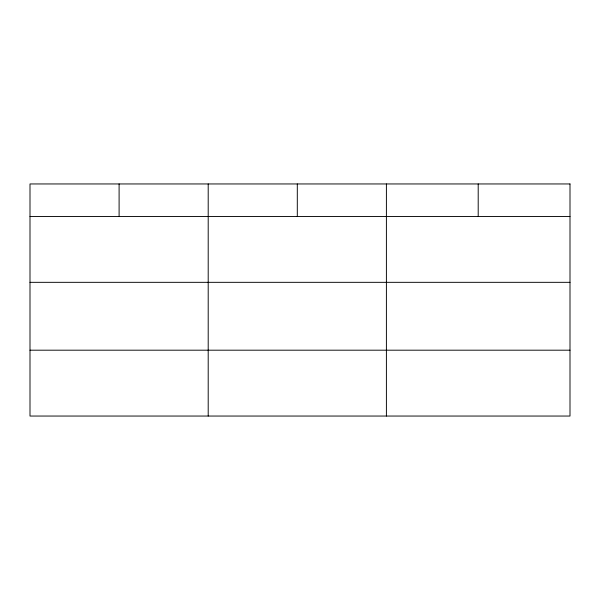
<?xml version="1.0" encoding="UTF-8"?>
<svg xmlns="http://www.w3.org/2000/svg" width="600" height="600" viewBox="0 0 600 600"><rect width="100%" height="100%" fill="white"/><g stroke="black" fill="none" stroke-linecap="round" stroke-linejoin="round"><path stroke-width="0.9" d="M30 216.465L570 216.465M30 282.33L570 282.33M30 350.19L570 350.19M478.2 183.953L478.2 216.465M386.4 183.953L386.4 416.048M297.3 183.953L297.3 216.465M208.2 183.953L208.2 416.048M119.1 183.953L119.1 216.465M570 183.953L30 183.953L30 416.048L570 416.048L570 183.953"/></g></svg>
